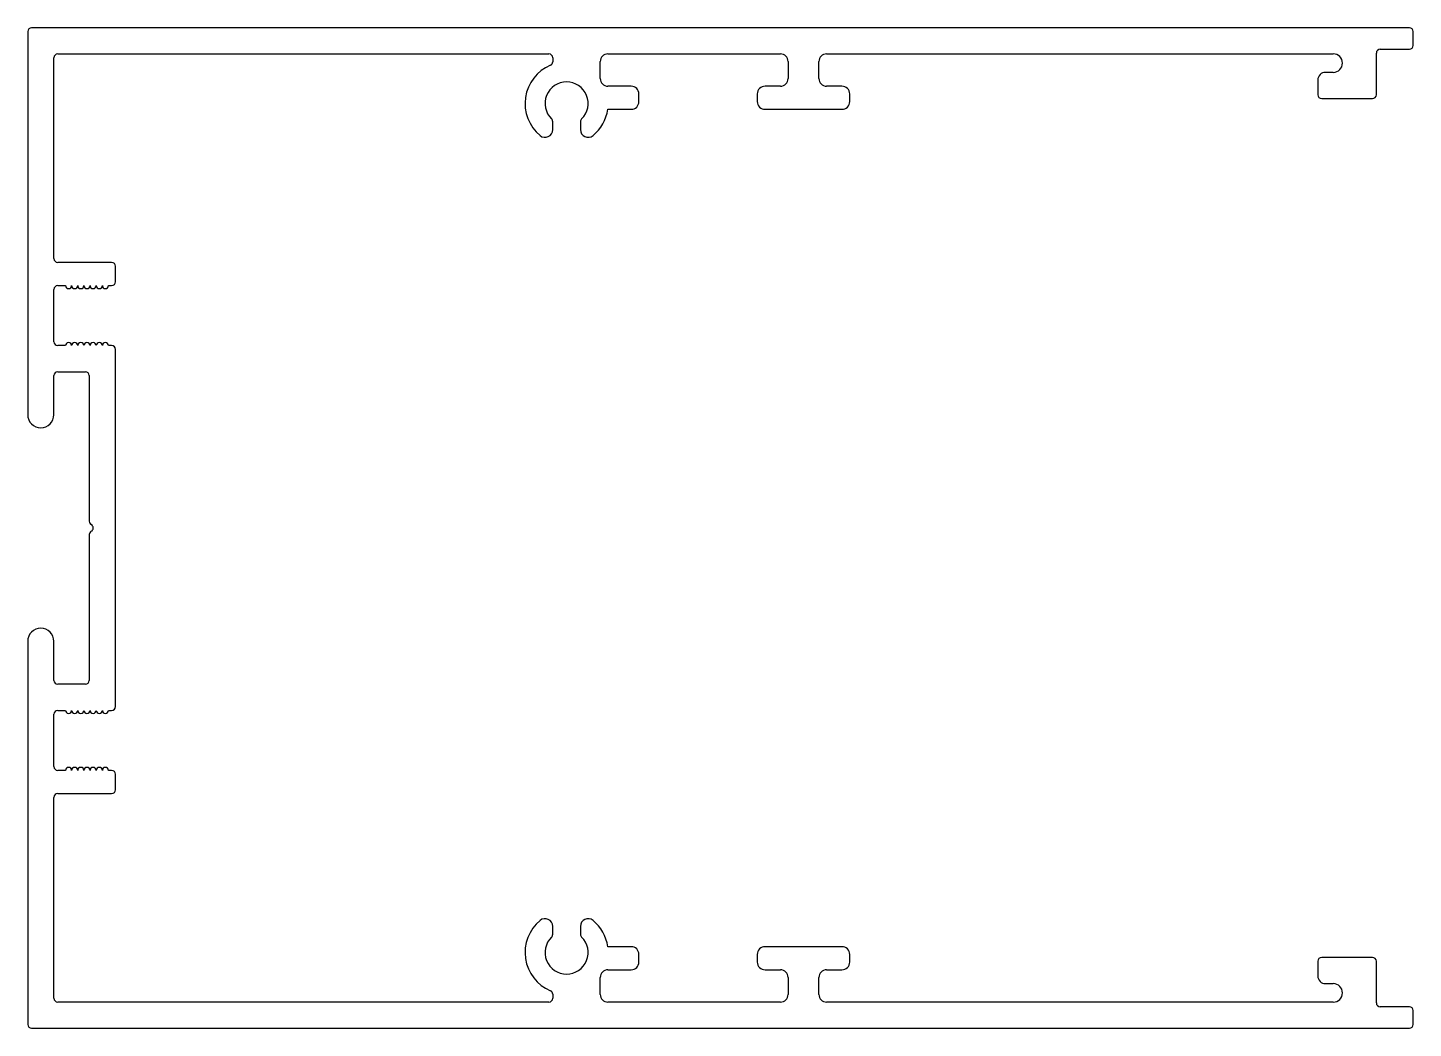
# Model space of a CAD drawing. Extents: x 1082.7 to 1172.7, y 1122 to 1187.
import ezdxf

# ---------------------------------------------------------------- set-up
doc = ezdxf.new("R2010")
doc.units = 0
doc.layers.get('0').update_dxf_attribs({"linetype": 'CONTINUOUS'})

msp = doc.modelspace()

# ---------------------------------------------------------------- linework, layer by layer
for p, q in [((1082.672, 1186.731), (1082.672, 1161.842)), ((1172.422, 1186.981), (1082.922, 1186.981)), ((1172.672, 1185.831), (1172.672, 1186.731)), ((1170.272, 1182.631), (1170.272, 1185.331)), ((1170.522, 1185.581), (1172.422, 1185.581)), ((1084.372, 1171.981), (1084.372, 1185.031)), ((1084.622, 1185.281), (1116.524, 1185.281)), ((1116.774, 1185.031), (1116.774, 1184.772)), ((1119.861, 1183.679), (1119.861, 1184.781)), ((1120.361, 1185.281), (1131.563, 1185.281)), ((1132.063, 1184.781), (1132.061, 1183.678)), ((1134.064, 1183.678), (1134.063, 1184.781)), ((1134.563, 1185.281), (1166.222, 1185.281)), ((1166.222, 1185.281), (1167.472, 1185.281)), ((1166.472, 1183.581), (1166.472, 1182.631)), ((1167.472, 1184.081), (1166.972, 1184.081)), ((1121.873, 1183.179), (1120.361, 1183.179)), ((1122.373, 1182.179), (1122.373, 1182.679)), ((1130.063, 1182.679), (1130.063, 1182.179)), ((1131.561, 1183.179), (1130.563, 1183.179)), ((1135.563, 1183.179), (1134.564, 1183.179)), ((1136.063, 1182.179), (1136.063, 1182.679)), ((1166.722, 1182.381), (1170.022, 1182.381)), ((1116.774, 1180.359), (1116.774, 1180.873)), ((1118.574, 1180.873), (1118.574, 1180.359)), ((1120.347, 1181.679), (1121.873, 1181.679)), ((1130.563, 1181.679), (1135.563, 1181.679)), ((1088.122, 1171.731), (1084.622, 1171.731)), ((1088.372, 1170.481), (1088.372, 1171.481)), ((1084.622, 1170.231), (1085.122, 1170.231)), ((1087.922, 1170.231), (1088.122, 1170.231)), ((1084.372, 1166.581), (1084.372, 1169.981)), ((1085.122, 1166.331), (1084.622, 1166.331)), ((1088.122, 1166.331), (1087.922, 1166.331)), ((1088.372, 1142.881), (1088.372, 1166.081)), ((1084.622, 1164.631), (1086.422, 1164.631)), ((1084.372, 1161.842), (1084.372, 1164.381)), ((1086.672, 1164.381), (1086.672, 1154.914)), ((1086.672, 1154.048), (1086.672, 1144.581)), ((1082.672, 1147.12), (1082.672, 1122.231)), ((1084.372, 1144.581), (1084.372, 1147.12)), ((1086.422, 1144.331), (1084.622, 1144.331)), ((1084.372, 1138.981), (1084.372, 1142.381)), ((1084.622, 1142.631), (1085.122, 1142.631)), ((1087.922, 1142.631), (1088.122, 1142.631)), ((1085.122, 1138.731), (1084.622, 1138.731)), ((1088.122, 1138.731), (1087.922, 1138.731)), ((1088.372, 1137.481), (1088.372, 1138.481)), ((1084.372, 1123.931), (1084.372, 1136.981)), ((1084.622, 1137.231), (1088.122, 1137.231)), ((1116.774, 1128.089), (1116.774, 1128.603)), ((1118.574, 1128.603), (1118.574, 1128.089)), ((1121.873, 1127.283), (1120.347, 1127.283)), ((1135.563, 1127.283), (1130.563, 1127.283)), ((1122.373, 1126.283), (1122.373, 1126.783)), ((1130.063, 1126.783), (1130.063, 1126.283)), ((1136.063, 1126.283), (1136.063, 1126.783)), ((1166.472, 1126.331), (1166.472, 1125.381)), ((1170.022, 1126.581), (1166.722, 1126.581)), ((1170.272, 1123.631), (1170.272, 1126.331)), ((1119.861, 1124.181), (1119.861, 1125.283)), ((1120.361, 1125.783), (1121.873, 1125.783)), ((1130.563, 1125.783), (1131.561, 1125.783)), ((1132.061, 1125.283), (1132.063, 1124.181)), ((1134.063, 1124.182), (1134.064, 1125.283)), ((1134.564, 1125.783), (1135.563, 1125.783)), ((1116.774, 1124.189), (1116.774, 1123.931)), ((1166.972, 1124.881), (1167.472, 1124.881)), ((1116.524, 1123.681), (1084.622, 1123.681)), ((1131.563, 1123.681), (1120.361, 1123.681)), ((1166.222, 1123.681), (1134.563, 1123.681)), ((1167.472, 1123.681), (1166.222, 1123.681)), ((1172.422, 1123.381), (1170.522, 1123.381)), ((1172.672, 1122.231), (1172.672, 1123.131)), ((1082.922, 1121.981), (1172.422, 1121.981))]:
    msp.add_line(p, q)
for centre, radius, start, end in [((1082.922, 1186.731), 0.25, 90, 180), ((1172.422, 1186.731), 0.25, 0, 90), ((1170.522, 1185.331), 0.25, 90, 180), ((1172.422, 1185.831), 0.25, 270, 0), ((1084.622, 1185.031), 0.25, 90, 180), ((1117.674, 1182.056), 2.7, 112.94395, 230.4788), ((1116.524, 1185.031), 0.25, 0, 90), ((1116.524, 1184.772), 0.25, 292.94395, 0), ((1120.361, 1184.781), 0.5, 90, 180), ((1131.563, 1184.781), 0.5, 0, 90), ((1134.563, 1184.781), 0.5, 90, 180), ((1167.472, 1184.681), 0.6, 270, 90), ((1120.361, 1183.679), 0.5, 180, 270), ((1131.561, 1183.679), 0.5, 270, 359.90368), ((1134.564, 1183.679), 0.5, 180.09632, 270), ((1166.972, 1183.581), 0.5, 90, 180), ((1117.674, 1182.056), 1.4, 314.18439, 225.81561), ((1121.873, 1182.679), 0.5, 0, 90), ((1130.563, 1182.679), 0.5, 90, 180), ((1135.563, 1182.679), 0.5, 0, 90), ((1166.722, 1182.631), 0.25, 180, 270), ((1170.022, 1182.631), 0.25, 270, 360), ((1121.873, 1182.179), 0.5, 270, 0), ((1130.563, 1182.179), 0.5, 180, 270), ((1135.563, 1182.179), 0.5, 270, 0), ((1116.524, 1180.873), 0.25, 0, 45.81561), ((1118.824, 1180.873), 0.25, 134.18439, 180), ((1117.674, 1182.056), 2.7, 309.5212, 351.97788), ((1116.274, 1180.359), 0.5, 230.4788, 360), ((1119.074, 1180.359), 0.5, 180, 309.5212), ((1084.622, 1171.981), 0.25, 180, 270), ((1088.122, 1171.481), 0.25, 0, 90), ((1084.622, 1169.981), 0.25, 90, 180), ((1085.322, 1170.231), 0.2, 180, 0), ((1085.722, 1170.231), 0.2, 180, 0), ((1086.122, 1170.231), 0.2, 180, 0), ((1086.522, 1170.231), 0.2, 180, 0), ((1086.922, 1170.231), 0.2, 180, 0), ((1087.322, 1170.231), 0.2, 180, 0), ((1087.722, 1170.231), 0.2, 180, 0), ((1088.122, 1170.481), 0.25, 270, 0), ((1084.622, 1166.581), 0.25, 180, 270), ((1085.322, 1166.331), 0.2, 0, 180), ((1085.722, 1166.331), 0.2, 0, 180), ((1086.122, 1166.331), 0.2, 0, 180), ((1086.522, 1166.331), 0.2, 0, 180), ((1086.922, 1166.331), 0.2, 0, 180), ((1087.322, 1166.331), 0.2, 0, 180), ((1087.722, 1166.331), 0.2, 0, 180), ((1088.122, 1166.081), 0.25, 0, 90), ((1084.622, 1164.381), 0.25, 90, 180), ((1086.422, 1164.381), 0.25, 0, 90), ((1083.522, 1161.842), 0.85, 180, 0), ((1086.922, 1154.914), 0.25, 180, 240), ((1086.922, 1154.048), 0.25, 120, 180), ((1086.672, 1154.481), 0.25, 359.96561, 60), ((1086.672, 1154.481), 0.25, 300, 0.03439), ((1083.522, 1147.12), 0.85, 0, 180), ((1084.622, 1144.581), 0.25, 180, 270), ((1086.422, 1144.581), 0.25, 270, 360), ((1084.622, 1142.381), 0.25, 90, 180), ((1085.322, 1142.631), 0.2, 180, 0), ((1085.722, 1142.631), 0.2, 180, 0), ((1086.122, 1142.631), 0.2, 180, 0), ((1086.522, 1142.631), 0.2, 180, 0), ((1086.922, 1142.631), 0.2, 180, 0), ((1087.322, 1142.631), 0.2, 180, 0), ((1087.722, 1142.631), 0.2, 180, 0), ((1088.122, 1142.881), 0.25, 270, 360), ((1084.622, 1138.981), 0.25, 180, 270), ((1085.322, 1138.731), 0.2, 0, 180), ((1085.722, 1138.731), 0.2, 0, 180), ((1086.122, 1138.731), 0.2, 0, 180), ((1086.522, 1138.731), 0.2, 0, 180), ((1086.922, 1138.731), 0.2, 0, 180), ((1087.322, 1138.731), 0.2, 0, 180), ((1087.722, 1138.731), 0.2, 0, 180), ((1088.122, 1138.481), 0.25, 0, 90), ((1084.622, 1136.981), 0.25, 90, 180), ((1088.122, 1137.481), 0.25, 270, 0), ((1117.674, 1126.906), 2.7, 129.5212, 247.05605), ((1116.274, 1128.603), 0.5, 0, 129.5212), ((1119.074, 1128.603), 0.5, 50.4788, 180), ((1117.674, 1126.906), 2.7, 8.02212, 50.4788), ((1117.674, 1126.906), 1.4, 134.18439, 45.81561), ((1116.524, 1128.089), 0.25, 314.18439, 0), ((1118.824, 1128.089), 0.25, 180, 225.81561), ((1121.873, 1126.783), 0.5, 0, 90), ((1130.563, 1126.783), 0.5, 90, 180), ((1135.563, 1126.783), 0.5, 0, 90), ((1121.873, 1126.283), 0.5, 270, 0), ((1130.563, 1126.283), 0.5, 180, 270), ((1135.563, 1126.283), 0.5, 270, 0), ((1166.722, 1126.331), 0.25, 90, 180), ((1170.022, 1126.331), 0.25, 360, 90), ((1120.361, 1125.283), 0.5, 90, 180), ((1131.561, 1125.283), 0.5, 0.09632, 90), ((1134.564, 1125.283), 0.5, 90, 179.90368), ((1166.972, 1125.381), 0.5, 180, 270), ((1116.524, 1124.189), 0.25, 0, 67.05605), ((1120.361, 1124.181), 0.5, 180, 270), ((1131.563, 1124.181), 0.5, 270, 0), ((1134.563, 1124.181), 0.5, 179.90368, 270), ((1167.472, 1124.281), 0.6, 270, 90), ((1084.622, 1123.931), 0.25, 180, 270), ((1116.524, 1123.931), 0.25, 270, 0), ((1170.522, 1123.631), 0.25, 180, 270), ((1172.422, 1123.131), 0.25, 0, 90), ((1082.922, 1122.231), 0.25, 180, 270), ((1172.422, 1122.231), 0.25, 270, 360)]:
    msp.add_arc(centre, radius, start, end)

doc.saveas('drawing.dxf')
